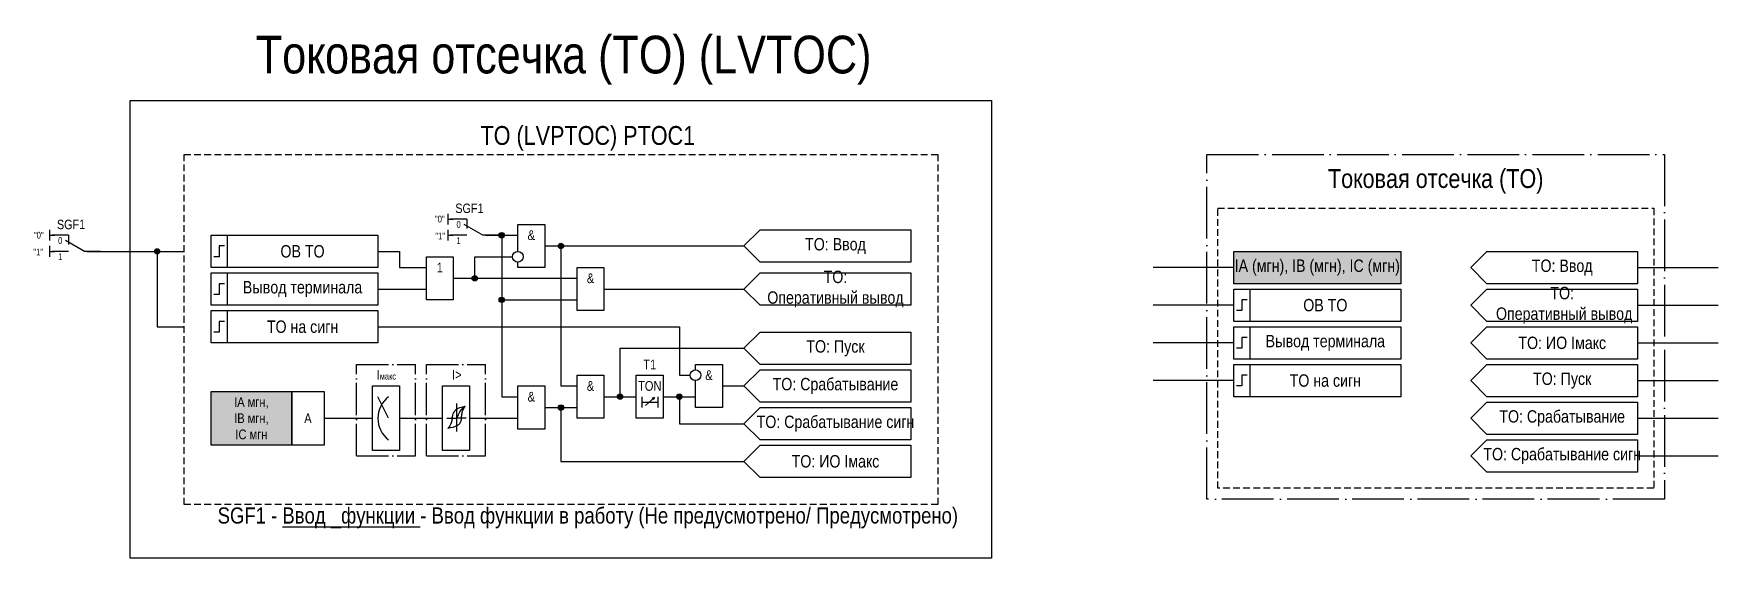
# Model space of a CAD drawing. Header units: millimetres. Extents: x -18 to 295, y 0 to 97.
import ezdxf
from ezdxf.enums import TextEntityAlignment as Align

# ---------------------------------------------------------------- set-up
doc = ezdxf.new("R2010")
doc.units = ezdxf.units.MM
doc.linetypes.add('ACAD_ISO04W100', pattern=[30, 24, -3, 0, -3])
doc.linetypes.add('штриховая2', pattern=[0.375, 0.25, -0.125])
doc.layers.add('TEXT', color=7, linetype='Continuous', lineweight=25)
doc.layers.add('Основная', color=7, linetype='Continuous')
doc.styles.add('1.8_Gost_RD', font='ARIALN.TTF', dxfattribs={"height": 1.8})
doc.styles.add('2.5_Gost_RD', font='ARIALN.TTF', dxfattribs={"height": 2.5})
doc.styles.add('3.5_Gost_RD', font='ARIALN.TTF', dxfattribs={"height": 3.5})
doc.styles.add('Вывод', font='ARIALN.TTF', dxfattribs={"height": 2.5})
doc.styles.add('Компонент', font='ARIALN.TTF', dxfattribs={"height": 3.5})

# ---------------------------------------------------------------- blocks, each defined once
blk = doc.blocks.new('*U892')
at = {"layer": 'Основная', "linetype": 'ACAD_ISO04W100', "ltscale": 0.25}
for p, q in [((0, 0), (11, 0)), ((0, -17), (0, 0)), ((11, -17), (11, 0)), ((0, -17), (11, -17))]:
    blk.add_line(p, q, dxfattribs=at)
at = {"layer": 'Основная', "style": 'Компонент'}
blk.add_attdef('ОУ', text='', height=3.5, dxfattribs=at).set_placement((11, 0), align=Align.MIDDLE_CENTER)
blk = doc.blocks.new('Точка')
at = {"ltscale": 100}
h = blk.add_hatch(color=256, dxfattribs=at)
h.dxf.hatch_style = 1
edge = h.paths.add_edge_path()
edge.add_arc((0, 0), 0.5, 0, 360)
blk.add_circle((0, 0), 0.5, dxfattribs=at)
blk = doc.blocks.new('*U958')
at = {"layer": 'Основная', "color": 0}
blk.add_line((0, 0), (7, 4), dxfattribs=at)
at = {"layer": 'Основная', "ltscale": 0.35}
blk.add_line((6, 6), (6, 2.5), dxfattribs=at)
blk = doc.blocks.new('*U1021')
at = {"layer": 'Основная', "color": 0}
for p, q in [((-3, 6), (-9, 6)), ((-3, 0), (-9, 0)), ((9, 0), (3, 0))]:
    blk.add_line(p, q, dxfattribs=at)
at = {"layer": 'Основная', "ltscale": 0.25, "xscale": -1}
blk.add_blockref('*U958', (3, 0), dxfattribs=at)
at = {"layer": 'Основная'}
for tag, height, style, p in [('В1', 2.5, 'Вывод', (-13, 6)), ('ОУ', 3.5, 'Компонент', (-2, 10)), ('В2', 2.5, 'Вывод', (-6, 4)), ('В3', 2.5, 'Вывод', (-6, -2))]:
    blk.add_attdef(tag, text='', height=height, dxfattribs=dict(at, style=style)).set_placement(p, align=Align.MIDDLE_CENTER)
blk = doc.blocks.new('*U985')
at = {"layer": 'Основная', "color": 0}
for p, q in [((-3, 6), (-9, 6)), ((-3, 0), (-9, 0)), ((9, 0), (3, 0))]:
    blk.add_line(p, q, dxfattribs=at)
at = {"layer": 'Основная', "ltscale": 0.25, "xscale": -1}
blk.add_blockref('*U958', (3, 0), dxfattribs=at)
at = {"layer": 'Основная'}
for tag, height, style, p in [('В1', 2.5, 'Вывод', (-14, 6)), ('ОУ', 3.5, 'Компонент', (-2, 10)), ('В2', 2.5, 'Вывод', (-6, 4)), ('В3', 2.5, 'Вывод', (-6, -2))]:
    blk.add_attdef(tag, text='', height=height, dxfattribs=dict(at, style=style)).set_placement(p, align=Align.MIDDLE_CENTER)

msp = doc.modelspace()

# ---------------------------------------------------------------- hatches: boundary and pattern name
at = {"ltscale": 100, "true_color": 0xef8637}
h = msp.add_hatch(color=30, dxfattribs=at)
h.dxf.hatch_style = 1
h.paths.add_polyline_path([(205, 57), (236, 57), (236, 51), (205, 51)])
h = msp.add_hatch(color=30, dxfattribs=at)
h.dxf.hatch_style = 1
h.paths.add_polyline_path([(15, 31), (30, 31), (30, 21), (15, 21)])

# ---------------------------------------------------------------- linework, layer by layer
at = {"ltscale": 100}
for p, q in [((59, 64), (59, 62)), ((59, 63), (60, 63)), ((59, 61), (59, 59)), ((59, 60), (60, 60)), ((205, 54), (190, 54)), ((280, 54), (295, 54)), ((205, 47), (190, 47)), ((280, 47), (295, 47)), ((205, 40), (190, 40)), ((280, 40), (295, 40)), ((205, 33), (190, 33)), ((280, 33), (295, 33)), ((280, 26), (295, 26)), ((280, 19), (295, 19))]:
    msp.add_line(p, q, dxfattribs=at)
at = {"color": 6, "ltscale": 100}
for p, q in [((-15, 61), (-15, 59)), ((-15, 60), (-14, 60)), ((-15, 58), (-15, 56)), ((-15, 57), (-14, 57))]:
    msp.add_line(p, q, dxfattribs=at)
at = {"color": 7, "ltscale": 100}
for p, q in [((48, 26), (46, 30)), ((95.71, 28.4), (97.38, 29.88)), ((97.38, 29.88), (96.86, 29.66)), ((97.38, 29.88), (97.12, 29.42)), ((58.79, 26), (60.6, 26)), ((62.42, 26), (60.6, 26))]:
    msp.add_line(p, q, dxfattribs=at)
msp.add_line((60.6, 28.72), (60.6, 23.52))
at = {"color": 3, "ltscale": 100}
msp.add_lwpolyline([(0, 85), (160, 85), (160, 0), (0, 0)], close=True, dxfattribs=at)
at = {"linetype": 'штриховая2', "ltscale": 5}
for points in [[(10, 75), (150, 75), (150, 10), (10, 10)], [(202, 65), (283, 65), (283, 13), (202, 13)]]:
    msp.add_lwpolyline(points, close=True, dxfattribs=at)
at = {"color": 251, "linetype": 'ACAD_ISO04W100', "lineweight": 30, "ltscale": 0.4, "true_color": 0x58595b}
msp.add_lwpolyline([(200, 75), (285, 75), (285, 11), (200, 11)], close=True, dxfattribs=at)
at = {"ltscale": 100}
for points in [[(15, 60), (18, 60), (18, 54), (15, 54)], [(15, 60), (46, 60), (46, 54), (15, 54)], [(205, 57), (236, 57), (236, 51), (205, 51)], [(280, 57), (280, 51), (252, 51), (249, 54), (252, 57)], [(55, 56), (60, 56), (60, 48), (55, 48)], [(83, 54), (88, 54), (88, 46), (83, 46)], [(15, 53), (46, 53), (46, 47), (15, 47)], [(15, 53), (18, 53), (18, 47), (15, 47)], [(205, 50), (208, 50), (208, 44), (205, 44)], [(205, 50), (236, 50), (236, 44), (205, 44)], [(280, 50), (280, 44), (252, 44), (249, 47), (252, 50)], [(15, 46), (18, 46), (18, 40), (15, 40)], [(15, 46), (46, 46), (46, 40), (15, 40)], [(205, 43), (236, 43), (236, 37), (205, 37)], [(205, 43), (208, 43), (208, 37), (205, 37)], [(205, 36), (208, 36), (208, 30), (205, 30)], [(205, 36), (236, 36), (236, 30), (205, 30)], [(45, 32), (50, 32), (50, 20), (45, 20)], [(58, 32), (63, 32), (63, 20), (58, 20)], [(72, 32), (77, 32), (77, 24), (72, 24)], [(83, 34), (88, 34), (88, 26), (83, 26)], [(94, 34), (99, 34), (99, 26), (94, 26)], [(15, 31), (30, 31), (30, 21), (15, 21)], [(30, 31), (36, 31), (36, 21), (30, 21)]]:
    msp.add_lwpolyline(points, close=True, dxfattribs=at)
for points in [[(66, 60), (69, 60), (69, 30), (72, 30)], [(66, 60), (72, 60)], [(66, 60), (69, 60), (69, 48), (83, 48)], [(72, 57), (72, 62), (77, 62), (77, 54), (72, 54), (72, 55)], [(114, 58), (117, 61), (145, 61), (145, 55), (117, 55), (114, 58)], [(46, 57), (50, 57), (50, 54), (55, 54)], [(77, 58), (114, 58)], [(77, 58), (80, 58), (80, 32), (83, 32)], [(60, 52), (64, 52), (64, 56), (71, 56)], [(60, 52), (83, 52)], [(114, 50), (117, 53), (145, 53), (145, 47), (117, 47), (114, 50)], [(46, 50), (55, 50)], [(46, 50), (55, 50)], [(88, 50), (114, 50)], [(46, 43), (102, 43), (102, 34), (104, 34)], [(114, 39), (117, 42), (145, 42), (145, 36), (117, 36), (114, 39)], [(249, 40), (252, 43), (280, 43), (280, 37), (252, 37), (249, 40)], [(88, 30), (91, 30), (91, 39), (114, 39)], [(105, 35), (105, 36), (110, 36), (110, 28), (105, 28), (105, 33)], [(114, 32), (117, 35), (145, 35), (145, 29), (117, 29), (114, 32)], [(249, 33), (252, 36), (280, 36), (280, 30), (252, 30), (249, 33)], [(110, 32), (114, 32)], [(88, 30), (94, 30)], [(95, 30), (95, 28)], [(95, 29), (98, 29)], [(98, 30), (98, 28)], [(99, 30), (105, 30)], [(99, 30), (102, 30), (102, 25), (114, 25)], [(249, 26), (252, 29), (280, 29), (280, 23), (252, 23), (249, 26)], [(36, 26), (45, 26)], [(50, 26), (58, 26)], [(63, 26), (72, 26)], [(77, 28), (83, 28)], [(77, 28), (83, 28)], [(77, 28), (80, 28), (80, 18), (114, 18)], [(114, 25), (117, 28), (145, 28), (145, 22), (117, 22), (114, 25)], [(249, 19), (252, 22), (280, 22), (280, 16), (252, 16), (249, 19)], [(114, 18), (117, 21), (145, 21), (145, 15), (117, 15), (114, 18)]]:
    msp.add_lwpolyline(points, dxfattribs=at)
at = {"color": 6, "ltscale": 100}
for points in [[(-8, 57), (10, 57)], [(-8, 57), (5, 57), (5, 43), (10, 43)]]:
    msp.add_lwpolyline(points, dxfattribs=at)
at = {"lineweight": 30, "ltscale": 100}
for points in [[(17.5, 58), (16.5, 58), (16.5, 56), (15.5, 56)], [(17.5, 51), (16.5, 51), (16.5, 49), (15.5, 49)], [(207.5, 48), (206.5, 48), (206.5, 46), (205.5, 46)], [(17.5, 44), (16.5, 44), (16.5, 42), (15.5, 42)], [(207.5, 41), (206.5, 41), (206.5, 39), (205.5, 39)], [(207.5, 34), (206.5, 34), (206.5, 32), (205.5, 32)]]:
    msp.add_lwpolyline(points, dxfattribs=at)
msp.add_circle((72, 56), 1)
at = {"ltscale": 100}
msp.add_circle((105, 34), 1, dxfattribs=at)
at = {"color": 7, "ltscale": 100}
msp.add_arc((51, 26), 5, 126.8699, 233.1301, dxfattribs=at)
for points in [[(59.8, 25.92), (59.95, 26.71), (60.44, 27.54), (62.2, 28.26)], [(60.6, 26), (61, 26.72), (61.47, 27.6), (62.2, 28.26)], [(61.48, 25.92), (61.6, 26.71), (61.81, 27.54), (62.2, 28.26)], [(59.8, 25.92), (59.6, 25.13), (59, 24.12)], [(61.48, 25.92), (61.25, 25.13), (60.76, 24.67), (59, 24.12)]]:
    msp.add_spline(points, degree=3)

# ---------------------------------------------------------------- block references
at = {"ltscale": 100}
for p in [(69, 60), (5, 57), (80, 58), (64, 52), (69, 48), (80, 28), (91, 30), (102, 30)]:
    msp.add_blockref('Точка', p, dxfattribs=at)
at = {"layer": 'Основная', "ltscale": 0.25, "xscale": 0.5, "yscale": 0.5, "zscale": 0.5}
msp.add_blockref('*U1021', (64, 60), dxfattribs=at).add_auto_attribs({'ОУ': 'SGF1', 'В1': '"0"', 'В2': '0', 'В3': '1'})
at = {"layer": 'Основная', "color": 6, "ltscale": 0.25, "xscale": 0.5, "yscale": 0.5, "zscale": 0.5}
msp.add_blockref('*U985', (-10, 57), dxfattribs=at).add_auto_attribs({'ОУ': 'SGF1', 'В1': '"0"', 'В2': '0', 'В3': '1'})
at = {"layer": 'Основная', "ltscale": 0.25}
for p in [(42, 36), (55, 36)]:
    msp.add_blockref('*U892', p, dxfattribs=at)

# ---------------------------------------------------------------- texts
at = {"color": 30, "ltscale": 100, "attachment_point": 5, "style": '3.5_Gost_RD'}
for s, insert, char_height, width in [('{\\C3;Токовая отсечка (ТО) (LVTOC)}', (80.5, 92.5), 7, 159), ('ТО (LVРTOC) {\\C6;РTOC1}', (85, 78), 3.5, 130), ('Токовая отсечка (ТО)', (242.5, 70), 3.5, 85), ('SGF1 - {\\LВвод _функции} - Ввод функции в работу (Не предусмотрено/ Предусмотрено)', (85, 7.5), 3, 150)]:
    msp.add_mtext(s, dxfattribs=dict(at, insert=insert, char_height=char_height, width=width))
at = {"ltscale": 100, "insert": (56.65, 60.5), "char_height": 1.25, "attachment_point": 1, "style": '3.5_Gost_RD'}
msp.add_mtext_dynamic_manual_height_columns('"1"', width=2, gutter_width=17.5, heights=[0], dxfattribs=at)
at = {"ltscale": 100, "attachment_point": 5}
for s, insert, char_height, width, style in [('&', (74.5, 60), 1.8, 5, '2.5_Gost_RD'), ('1', (57.5, 54), 1.8, 5, '2.5_Gost_RD'), ('ТО: Ввод', (266, 54), 2.3, 28, '2.5_Gost_RD'), ('&', (85.5, 52), 1.8, 5, '2.5_Gost_RD'), ('ТО:\\P Оперативный вывод', (266, 47), 2.3, 28, '2.5_Gost_RD'), ('T1', (96.5, 36), 1.8, 5, '2.5_Gost_RD'), ('&', (107.5, 34), 1.8, 5, '2.5_Gost_RD'), ('&', (85.5, 32), 1.8, 5, '2.5_Gost_RD'), ('TON', (96.5, 32), 1.8, 5, '2.5_Gost_RD'), ('IA мгн, \\PIB мгн, \\PIC мгн', (22.5, 26), 1.8, 15, '1.8_Gost_RD'), ('&', (74.5, 30), 1.8, 5, '2.5_Gost_RD'), ('А', (33, 26), 1.8, 6, '1.8_Gost_RD')]:
    msp.add_mtext(s, dxfattribs=dict(at, insert=insert, char_height=char_height, width=width, style=style))
at = {"color": 6, "ltscale": 100, "insert": (-18, 57.5), "char_height": 1.25, "attachment_point": 1, "style": '3.5_Gost_RD'}
msp.add_mtext_dynamic_manual_height_columns('"1"', width=2, gutter_width=17.5, heights=[0], dxfattribs=at)
at = {"color": 7, "ltscale": 100, "char_height": 1.8, "attachment_point": 1, "style": '1.8_Gost_RD'}
for s, insert in [('\\pi2.7859;I{\\H0.66667x;макс}', (43, 35)), ('\\pi4.7676;I>', (55, 35))]:
    msp.add_mtext_dynamic_manual_height_columns(s, width=11, gutter_width=17.5, heights=[0], dxfattribs=dict(at, insert=insert))
at = {"layer": 'TEXT', "ltscale": 100, "char_height": 2.3, "width": 28, "attachment_point": 5, "style": '2.5_Gost_RD'}
for s, insert in [('ТО: Ввод', (131, 58)), ('ТО:\\P\\pt18.4;Оперативный вывод', (131, 50))]:
    msp.add_mtext(s, dxfattribs=dict(at, insert=insert))
at = {"layer": 'TEXT', "color": 0, "ltscale": 100, "char_height": 2.3, "attachment_point": 5, "style": '2.5_Gost_RD'}
for s, insert, width in [('{\\C256;ОВ ТО}', (32, 57), 28), ('{\\C256;IA (мгн), IB (мгн), IC (мгн)}', (220.5, 54), 31), ('{\\C256;Вывод терминала}', (32, 50), 28), ('{\\C256;ОВ ТО}', (222, 47), 28), ('{\\C256;ТО на сигн}', (32, 43), 28), ('{\\C256;Вывод терминала}', (222, 40), 28), ('{\\C256;ТО: ИО Iмакс}', (266, 40), 28), ('{\\C256;ТО: Пуск}', (131, 39), 28), ('{\\C256;ТО: Пуск}', (266, 33), 28), ('{\\C256;ТО: Срабатывание}', (131, 32), 28), ('{\\C256;ТО на сигн}', (222, 33), 28), ('{\\C256;ТО: Срабатывание сигн}', (131, 25), 28), ('{\\C256;ТО: Срабатывание}', (266, 26), 28), ('{\\C256;ТО: ИО Iмакс}', (131, 18), 28), ('{\\C256;ТО: Срабатывание сигн}', (266, 19), 28)]:
    msp.add_mtext(s, dxfattribs=dict(at, insert=insert, width=width))

doc.saveas('drawing.dxf')
